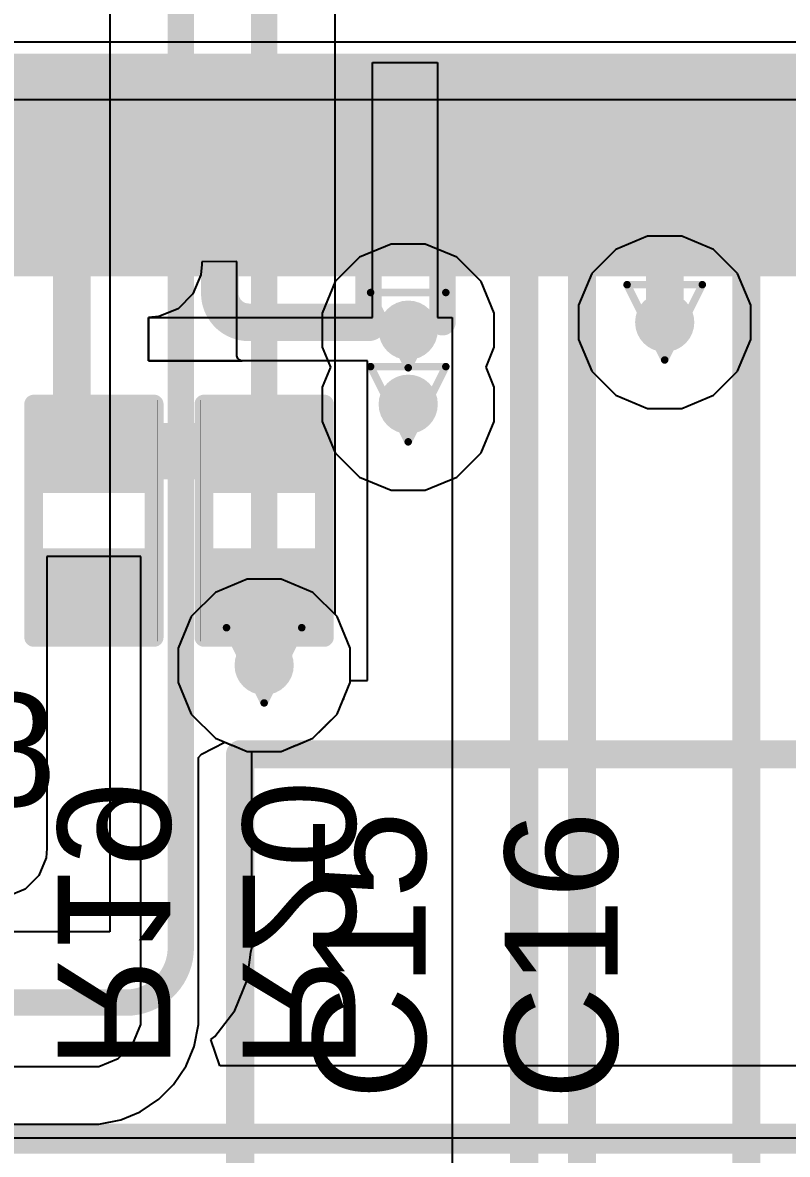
# Model space of a CAD drawing. Header units: inches. Extents: x -5 to 234, y -4 to 104.
# Drawn here: x 38.42 to 43.58, y 6.57 to 14.21 of the extents above; entities that cross this region are included whole.
import ezdxf

# ---------------------------------------------------------------- set-up
doc = ezdxf.new("R2010")
doc.units = ezdxf.units.IN
for name, color, linetype in [('Bottom Layer', 5, 'Continuous'), ('Bottom Overlay', 54, 'Continuous'), ('Bottom Paste', 16, 'Continuous'), ('Bottom Solder', 6, 'Continuous'), ('Drill Drawing', 1, 'Continuous'), ('GND', 16, 'Continuous'), ('POWER', 76, 'Continuous'), ('Top Layer', 1, 'Continuous'), ('Top Overlay', 2, 'Continuous'), ('Via Holes', 16, 'Continuous')]:
    doc.layers.add(name, color=color, linetype=linetype)
doc.styles.add('Arial', font='', dxfattribs={"height": 0.2})
doc.styles.get('Arial').set_extended_font_data('Arial')

# ---------------------------------------------------------------- blocks, each defined once
blk = doc.blocks.new('R___0402_B_47')
at = {"layer": 'Bottom Layer'}
for points in [[(-0.2413, 0.3175), (-0.2413, -0.3175), (-0.6985, -0.3175), (-0.6985, 0.3175)], [(0.6985, 0.3175), (0.6985, -0.3175), (0.2413, -0.3175), (0.2413, 0.3175)]]:
    blk.add_hatch(color=5, dxfattribs=at).paths.add_polyline_path(points)
at = {"layer": 'Bottom Paste'}
for points in [[(-0.2413, 0.3175), (-0.2413, -0.3175), (-0.6985, -0.3175), (-0.6985, 0.3175)], [(0.6985, 0.3175), (0.6985, -0.3175), (0.2413, -0.3175), (0.2413, 0.3175)]]:
    blk.add_hatch(color=16, dxfattribs=at).paths.add_polyline_path(points)
at = {"layer": 'Bottom Solder'}
for points in [[(-0.1863, 0.3725), (-0.1863, -0.3725), (-0.7535, -0.3725), (-0.7535, 0.3725)], [(0.7535, 0.3725), (0.7535, -0.3725), (0.1863, -0.3725), (0.1863, 0.3725)]]:
    blk.add_hatch(color=6, dxfattribs=at).paths.add_polyline_path(points)
at = {"layer": 'Bottom Overlay'}
for points in [[(-0.7874, 0.4064, 0.127, 0.127, 0), (0.7874, 0.4064, 0.127, 0.127, 0)], [(-0.7874, 0.4064, 0.127, 0.127, 0), (-0.7874, -0.4064, 0.127, 0.127, 0)], [(0.7874, 0.4064, 0.127, 0.127, 0), (0.7874, -0.4064, 0.127, 0.127, 0)], [(-0.8128, 0.4318, 0.00323, 0.00323, 0), (0.8128, 0.4318, 0.00323, 0.00323, 0)], [(-0.7874, -0.4064, 0.127, 0.127, 0), (0.7874, -0.4064, 0.127, 0.127, 0)]]:
    blk.add_lwpolyline(points, format="xyseb", dxfattribs=at)
for points in [[(-0.8191, 0.4064, 0.0635, 0.0635, 1), (-0.7556, 0.4064, 0.0635, 0.0635, 1)], [(-0.8191, 0.4064, 0.0635, 0.0635, 1), (-0.7556, 0.4064, 0.0635, 0.0635, 1)], [(0.7556, 0.4064, 0.0635, 0.0635, 1), (0.8191, 0.4064, 0.0635, 0.0635, 1)], [(0.7556, 0.4064, 0.0635, 0.0635, 1), (0.8191, 0.4064, 0.0635, 0.0635, 1)], [(-0.8136, 0.4318, 0.00161, 0.00161, 1), (-0.812, 0.4318, 0.00161, 0.00161, 1)], [(0.812, 0.4318, 0.00161, 0.00161, 1), (0.8136, 0.4318, 0.00161, 0.00161, 1)], [(-0.8191, -0.4064, 0.0635, 0.0635, 1), (-0.7556, -0.4064, 0.0635, 0.0635, 1)], [(-0.8191, -0.4064, 0.0635, 0.0635, 1), (-0.7556, -0.4064, 0.0635, 0.0635, 1)], [(0.7556, -0.4064, 0.0635, 0.0635, 1), (0.8191, -0.4064, 0.0635, 0.0635, 1)], [(0.7556, -0.4064, 0.0635, 0.0635, 1), (0.8191, -0.4064, 0.0635, 0.0635, 1)]]:
    blk.add_lwpolyline(points, format="xyseb", close=True, dxfattribs=at)
blk = doc.blocks.new('R___0402_B_48')
at = {"layer": 'Bottom Layer'}
for points in [[(-0.2413, 0.3175), (-0.2413, -0.3175), (-0.6985, -0.3175), (-0.6985, 0.3175)], [(0.6985, 0.3175), (0.6985, -0.3175), (0.2413, -0.3175), (0.2413, 0.3175)]]:
    blk.add_hatch(color=5, dxfattribs=at).paths.add_polyline_path(points)
at = {"layer": 'Bottom Paste'}
for points in [[(-0.2413, 0.3175), (-0.2413, -0.3175), (-0.6985, -0.3175), (-0.6985, 0.3175)], [(0.6985, 0.3175), (0.6985, -0.3175), (0.2413, -0.3175), (0.2413, 0.3175)]]:
    blk.add_hatch(color=16, dxfattribs=at).paths.add_polyline_path(points)
at = {"layer": 'Bottom Solder'}
for points in [[(-0.1863, 0.3725), (-0.1863, -0.3725), (-0.7535, -0.3725), (-0.7535, 0.3725)], [(0.7535, 0.3725), (0.7535, -0.3725), (0.1863, -0.3725), (0.1863, 0.3725)]]:
    blk.add_hatch(color=6, dxfattribs=at).paths.add_polyline_path(points)
at = {"layer": 'Bottom Overlay'}
for points in [[(0.7874, 0.4064, 0.127, 0.127, 0), (-0.7874, 0.4064, 0.127, 0.127, 0)], [(-0.7874, -0.4064, 0.127, 0.127, 0), (-0.7874, 0.4064, 0.127, 0.127, 0)], [(0.7874, -0.4064, 0.127, 0.127, 0), (0.7874, 0.4064, 0.127, 0.127, 0)], [(0.8128, 0.4318, 0.00323, 0.00323, 0), (-0.8128, 0.4318, 0.00323, 0.00323, 0)], [(0.7874, -0.4064, 0.127, 0.127, 0), (-0.7874, -0.4064, 0.127, 0.127, 0)]]:
    blk.add_lwpolyline(points, format="xyseb", dxfattribs=at)
for points in [[(-0.8191, 0.4064, 0.0635, 0.0635, 1), (-0.7556, 0.4064, 0.0635, 0.0635, 1)], [(-0.8191, 0.4064, 0.0635, 0.0635, 1), (-0.7556, 0.4064, 0.0635, 0.0635, 1)], [(0.7556, 0.4064, 0.0635, 0.0635, 1), (0.8191, 0.4064, 0.0635, 0.0635, 1)], [(0.7556, 0.4064, 0.0635, 0.0635, 1), (0.8191, 0.4064, 0.0635, 0.0635, 1)], [(-0.8136, 0.4318, 0.00161, 0.00161, 1), (-0.812, 0.4318, 0.00161, 0.00161, 1)], [(0.812, 0.4318, 0.00161, 0.00161, 1), (0.8136, 0.4318, 0.00161, 0.00161, 1)], [(-0.8191, -0.4064, 0.0635, 0.0635, 1), (-0.7556, -0.4064, 0.0635, 0.0635, 1)], [(-0.8191, -0.4064, 0.0635, 0.0635, 1), (-0.7556, -0.4064, 0.0635, 0.0635, 1)], [(0.7556, -0.4064, 0.0635, 0.0635, 1), (0.8191, -0.4064, 0.0635, 0.0635, 1)], [(0.7556, -0.4064, 0.0635, 0.0635, 1), (0.8191, -0.4064, 0.0635, 0.0635, 1)]]:
    blk.add_lwpolyline(points, format="xyseb", close=True, dxfattribs=at)
blk = doc.blocks.new('TF31_30S_0_5SH_800__B_97')
at = {"layer": 'Bottom Layer'}
for points in [[(-5.1, -2.275), (-5.4, -2.275), (-5.4, -0.975), (-5.1, -0.975)], [(-4.6, -2.275), (-4.9, -2.275), (-4.9, -0.975), (-4.6, -0.975)], [(-4.1, -2.275), (-4.4, -2.275), (-4.4, -0.975), (-4.1, -0.975)], [(-3.6, -2.275), (-3.9, -2.275), (-3.9, -0.975), (-3.6, -0.975)], [(-3.1, -2.275), (-3.4, -2.275), (-3.4, -0.975), (-3.1, -0.975)], [(-2.6, -2.275), (-2.9, -2.275), (-2.9, -0.975), (-2.6, -0.975)], [(-2.1, -2.275), (-2.4, -2.275), (-2.4, -0.975), (-2.1, -0.975)], [(-1.6, -2.275), (-1.9, -2.275), (-1.9, -0.975), (-1.6, -0.975)], [(-1.1, -2.275), (-1.4, -2.275), (-1.4, -0.975), (-1.1, -0.975)], [(-0.6, -2.275), (-0.9, -2.275), (-0.9, -0.975), (-0.6, -0.975)]]:
    blk.add_hatch(color=5, dxfattribs=at).paths.add_polyline_path(points)
at = {"layer": 'Bottom Paste'}
for points in [[(-5.1, -2.275), (-5.4, -2.275), (-5.4, -0.975), (-5.1, -0.975)], [(-4.6, -2.275), (-4.9, -2.275), (-4.9, -0.975), (-4.6, -0.975)], [(-4.1, -2.275), (-4.4, -2.275), (-4.4, -0.975), (-4.1, -0.975)], [(-3.6, -2.275), (-3.9, -2.275), (-3.9, -0.975), (-3.6, -0.975)], [(-3.1, -2.275), (-3.4, -2.275), (-3.4, -0.975), (-3.1, -0.975)], [(-2.6, -2.275), (-2.9, -2.275), (-2.9, -0.975), (-2.6, -0.975)], [(-2.1, -2.275), (-2.4, -2.275), (-2.4, -0.975), (-2.1, -0.975)], [(-1.6, -2.275), (-1.9, -2.275), (-1.9, -0.975), (-1.6, -0.975)], [(-1.1, -2.275), (-1.4, -2.275), (-1.4, -0.975), (-1.1, -0.975)], [(-0.6, -2.275), (-0.9, -2.275), (-0.9, -0.975), (-0.6, -0.975)]]:
    blk.add_hatch(color=16, dxfattribs=at).paths.add_polyline_path(points)
at = {"layer": 'Bottom Solder'}
for points in [[(-5.4984, -2.3766), (-6.0016, -2.3766), (-6.0016, -0.8734), (-5.4984, -0.8734)], [(-4.9984, -2.3766), (-5.5016, -2.3766), (-5.5016, -0.8734), (-4.9984, -0.8734)], [(-4.4984, -2.3766), (-5.0016, -2.3766), (-5.0016, -0.8734), (-4.4984, -0.8734)], [(-3.9984, -2.3766), (-4.5016, -2.3766), (-4.5016, -0.8734), (-3.9984, -0.8734)], [(-3.4984, -2.3766), (-4.0016, -2.3766), (-4.0016, -0.8734), (-3.4984, -0.8734)], [(-2.9984, -2.3766), (-3.5016, -2.3766), (-3.5016, -0.8734), (-2.9984, -0.8734)], [(-2.4984, -2.3766), (-3.0016, -2.3766), (-3.0016, -0.8734), (-2.4984, -0.8734)], [(-1.9984, -2.3766), (-2.5016, -2.3766), (-2.5016, -0.8734), (-1.9984, -0.8734)], [(-1.4984, -2.3766), (-2.0016, -2.3766), (-2.0016, -0.8734), (-1.4984, -0.8734)], [(-0.9984, -2.3766), (-1.5016, -2.3766), (-1.5016, -0.8734), (-0.9984, -0.8734)], [(-0.4984, -2.3766), (-1.0016, -2.3766), (-1.0016, -0.8734), (-0.4984, -0.8734)], [(0.0016, -2.3766), (-0.5016, -2.3766), (-0.5016, -0.8734), (0.0016, -0.8734)]]:
    blk.add_hatch(color=6, dxfattribs=at).paths.add_polyline_path(points)

msp = doc.modelspace()

# ---------------------------------------------------------------- hatches: boundary and pattern name
at = {"layer": 'Bottom Layer'}
h = msp.add_hatch(color=5, dxfattribs=at)
edge = h.paths.add_edge_path()
edge.add_arc((42.7538, 12.1874), 0.2, 0, 360)
h = msp.add_hatch(color=5, dxfattribs=at)
edge = h.paths.add_edge_path()
edge.add_arc((41.0219, 12.1345), 0.2, 0, 360)
h = msp.add_hatch(color=5, dxfattribs=at)
edge = h.paths.add_edge_path()
edge.add_arc((41.0219, 11.6345), 0.2, 0, 360)
h = msp.add_hatch(color=5, dxfattribs=at)
edge = h.paths.add_edge_path()
edge.add_arc((40.0492, 9.8719), 0.2, 0, 360)
at = {"layer": 'GND'}
h = msp.add_hatch(color=16, dxfattribs=at)
edge = h.paths.add_edge_path()
edge.add_arc((42.7538, 12.1874), 0.2, 0, 360)
h = msp.add_hatch(color=16, dxfattribs=at)
edge = h.paths.add_edge_path()
edge.add_arc((41.0219, 12.1345), 0.2, 0, 360)
h = msp.add_hatch(color=16, dxfattribs=at)
edge = h.paths.add_edge_path()
edge.add_arc((41.0219, 11.6345), 0.2, 0, 360)
h = msp.add_hatch(color=16, dxfattribs=at)
edge = h.paths.add_edge_path()
edge.add_arc((40.0492, 9.8719), 0.2, 0, 360)
at = {"layer": 'POWER'}
h = msp.add_hatch(color=76, dxfattribs=at)
edge = h.paths.add_edge_path()
edge.add_arc((42.7538, 12.1874), 0.2, 0, 360)
h = msp.add_hatch(color=76, dxfattribs=at)
edge = h.paths.add_edge_path()
edge.add_arc((41.0219, 12.1345), 0.2, 0, 360)
h = msp.add_hatch(color=76, dxfattribs=at)
edge = h.paths.add_edge_path()
edge.add_arc((41.0219, 11.6345), 0.2, 0, 360)
h = msp.add_hatch(color=76, dxfattribs=at)
edge = h.paths.add_edge_path()
edge.add_arc((40.0492, 9.8719), 0.2, 0, 360)
at = {"layer": 'Top Layer'}
h = msp.add_hatch(color=1, dxfattribs=at)
edge = h.paths.add_edge_path()
edge.add_arc((42.7538, 12.1874), 0.2, 0, 360)
h = msp.add_hatch(color=1, dxfattribs=at)
edge = h.paths.add_edge_path()
edge.add_arc((41.0219, 12.1345), 0.2, 0, 360)
h = msp.add_hatch(color=1, dxfattribs=at)
edge = h.paths.add_edge_path()
edge.add_arc((41.0219, 11.6345), 0.2, 0, 360)
h = msp.add_hatch(color=1, dxfattribs=at)
edge = h.paths.add_edge_path()
edge.add_arc((40.0492, 9.8719), 0.2, 0, 360)
at = {"layer": 'Via Holes'}
h = msp.add_hatch(color=7, dxfattribs=at)
edge = h.paths.add_edge_path()
edge.add_arc((41.0219, 12.1345), 0.1, 0, 360)
h = msp.add_hatch(color=7, dxfattribs=at)
edge = h.paths.add_edge_path()
edge.add_arc((42.7538, 12.1874), 0.1, 0, 360)
h = msp.add_hatch(color=7, dxfattribs=at)
edge = h.paths.add_edge_path()
edge.add_arc((41.0219, 11.6345), 0.1, 0, 360)
h = msp.add_hatch(color=7, dxfattribs=at)
edge = h.paths.add_edge_path()
edge.add_arc((40.0492, 9.8719), 0.1, 0, 360)

# ---------------------------------------------------------------- linework, layer by layer
at = {"layer": 'Bottom Layer'}
for p, q in [((40.781, 12.219), (40.781, 13.9407)), ((40.781, 13.9407), (41.219, 13.9407)), ((41.219, 13.9407), (41.219, 12.219)), ((39.6279, 12.5789), (39.621, 12.5087)), ((39.8659, 12.5982), (39.6279, 12.5954)), ((39.6279, 12.5954), (39.6279, 12.5789)), ((39.8659, 11.9616), (39.8659, 12.5982)), ((39.621, 12.5087), (39.5672, 12.3789)), ((39.5672, 12.3789), (39.4679, 12.2796)), ((39.3382, 12.2259), (39.2679, 12.219)), ((39.4679, 12.2796), (39.3382, 12.2259)), ((39.2679, 12.219), (39.2679, 12.219)), ((39.2679, 12.219), (39.2679, 11.9275)), ((39.2679, 11.9275), (39.2679, 12.219)), ((39.2679, 12.219), (40.781, 12.219)), ((41.219, 12.219), (41.3191, 12.219)), ((41.3191, 12.219), (41.3191, 5.0899)), ((39.2679, 11.9275), (39.9, 11.9275)), ((40.7477, 11.9275), (39.2679, 11.9275)), ((39.8665, 11.955), (39.8659, 11.9616)), ((39.8659, 11.9616), (39.8659, 11.9616)), ((39.8716, 11.9427), (39.8665, 11.955)), ((39.881, 11.9333), (39.8716, 11.9427)), ((39.8933, 11.9282), (39.881, 11.9333)), ((39.9, 11.9275), (39.8933, 11.9282)), ((40.7477, 10.7083), (40.7477, 11.9275)), ((40.7477, 9.7685), (40.7477, 10.7083)), ((39.2175, 10.6067), (38.5826, 10.6067)), ((38.5826, 10.6067), (38.5826, 8.636)), ((39.2175, 7.4476), (39.2175, 10.6067)), ((40.5892, 9.6575), (40.6302, 9.7564)), ((40.6302, 9.7564), (40.6302, 9.7685)), ((40.6302, 9.7685), (40.7477, 9.7685)), ((40.5417, 9.5428), (40.5827, 9.6417)), ((40.5827, 9.6417), (40.5875, 9.6489)), ((40.5875, 9.6489), (40.5892, 9.6575)), ((40.466, 9.4671), (40.5417, 9.5428)), ((40.3783, 9.3794), (40.454, 9.4551)), ((40.454, 9.4551), (40.4612, 9.4599)), ((40.4612, 9.4599), (40.466, 9.4671)), ((39.6256, 9.2714), (39.7837, 9.353)), ((39.7837, 9.353), (39.819, 9.3384)), ((39.819, 9.3384), (39.8262, 9.3336)), ((39.8262, 9.3336), (39.8347, 9.3319)), ((39.8347, 9.3319), (39.9336, 9.2909)), ((40.1647, 9.2909), (40.2636, 9.3319)), ((40.2636, 9.3319), (40.2722, 9.3336)), ((40.2722, 9.3336), (40.2794, 9.3384)), ((40.2794, 9.3384), (40.3783, 9.3794)), ((39.6059, 9.2488), (39.6256, 9.2714)), ((39.6059, 7.4476), (39.6059, 9.2488)), ((39.9336, 9.2909), (40.0406, 9.2909)), ((40.0406, 9.2909), (40.0492, 9.2892)), ((40.0492, 9.2892), (40.0577, 9.2909)), ((40.0577, 9.2909), (40.1647, 9.2909)), ((38.5826, 8.636), (38.5763, 8.5716)), ((38.5763, 8.5716), (38.527, 8.4525)), ((38.527, 8.4525), (38.4358, 8.3614)), ((38.4358, 8.3614), (38.3168, 8.3121)), ((39.1634, 7.3169), (39.2175, 7.4476)), ((39.5764, 7.2989), (39.6059, 7.4476)), ((39.0634, 7.2169), (39.1634, 7.3169)), ((39.5223, 7.1683), (39.5764, 7.2989)), ((38.9327, 7.1628), (39.0634, 7.2169)), ((34.0934, 7.1628), (38.9327, 7.1628)), ((39.438, 7.0422), (39.5223, 7.1683)), ((39.338, 6.9422), (39.438, 7.0422)), ((39.212, 6.858), (39.338, 6.9422)), ((38.9327, 6.7743), (39.0814, 6.8039)), ((39.0814, 6.8039), (39.212, 6.858)), ((34.0934, 6.7743), (38.9327, 6.7743))]:
    msp.add_line(p, q, dxfattribs=at)
for points in [[(38.75, 11.4679, 0.254, 0.254, 0), (38.75, 13.25, 0.254, 0.254, 0)], [(39.75, 12.3831, 0.254, 0.254, 0), (39.75, 13.25, 0.254, 0.254, 0)], [(42.7538, 12.1874, 0.254, 0.254, 0), (42.7538, 13.25, 0.254, 0.254, 0)], [(40.7538, 12.1874, 0.1778, 0.1778, 0), (40.7538, 13.25, 0.1778, 0.1778, 0)], [(41.2538, 12.1874, 0.1778, 0.1778, 0), (41.2538, 13.25, 0.1778, 0.1778, 0)], [(41.75, 13.25, 0.1905, 0.1905, -0.414214), (41.8047, 13.1952, 0.1905, 0.1905, 0)], [(42.1952, 13.1952, 0.1905, 0.1905, -0.414214), (42.25, 13.25, 0.1905, 0.1905, 0)], [(43.25, 13.25, 0.1905, 0.1905, -0.414214), (43.3047, 13.1952, 0.1905, 0.1905, 0)], [(41.8047, 5.0899, 0.1905, 0.1905, 0), (41.8047, 13.1952, 0.1905, 0.1905, 0)], [(42.1952, 5.0899, 0.1905, 0.1905, 0), (42.1952, 13.1952, 0.1905, 0.1905, 0)], [(43.3047, 5.2848, 0.1905, 0.1905, 0), (43.3047, 13.1952, 0.1905, 0.1905, 0)], [(39.9457, 12.1874, 0.254, 0.254, -0.414214), (39.75, 12.3831, 0.254, 0.254, 0)], [(39.9457, 12.1874, 0.254, 0.254, 0), (40.7538, 12.1874, 0.254, 0.254, 0)], [(38.9, 11.3179, 0.254, 0.254, -0.414214), (38.75, 11.4679, 0.254, 0.254, 0)], [(38.9, 11.3179, 0.381, 0.381, 0), (40.0492, 11.3179, 0.381, 0.381, 0)], [(40.0492, 9.8719, 0.381, 0.381, 0), (40.0492, 10.3781, 0.381, 0.381, 0)]]:
    msp.add_lwpolyline(points, format="xyseb", dxfattribs=at)
for points in [[(38.6865, 13.25, 0.127, 0.127, 1), (38.8135, 13.25, 0.127, 0.127, 1)], [(39.6865, 13.25, 0.127, 0.127, 1), (39.8135, 13.25, 0.127, 0.127, 1)], [(42.6903, 13.25, 0.127, 0.127, 1), (42.8173, 13.25, 0.127, 0.127, 1)], [(40.7094, 13.25, 0.0889, 0.0889, 1), (40.7983, 13.25, 0.0889, 0.0889, 1)], [(41.2094, 13.25, 0.0889, 0.0889, 1), (41.2983, 13.25, 0.0889, 0.0889, 1)], [(41.7023, 13.25, 0.0952, 0.0952, 1), (41.7976, 13.25, 0.0952, 0.0952, 1)], [(42.2024, 13.25, 0.0952, 0.0952, 1), (42.2976, 13.25, 0.0952, 0.0952, 1)], [(43.2023, 13.25, 0.0952, 0.0952, 1), (43.2976, 13.25, 0.0952, 0.0952, 1)], [(41.7571, 13.1952, 0.0952, 0.0952, 1), (41.8524, 13.1952, 0.0952, 0.0952, 1)], [(41.7571, 13.1952, 0.0952, 0.0952, 1), (41.8524, 13.1952, 0.0952, 0.0952, 1)], [(42.1476, 13.1952, 0.0952, 0.0952, 1), (42.2429, 13.1952, 0.0952, 0.0952, 1)], [(42.1476, 13.1952, 0.0952, 0.0952, 1), (42.2429, 13.1952, 0.0952, 0.0952, 1)], [(43.2571, 13.1952, 0.0952, 0.0952, 1), (43.3524, 13.1952, 0.0952, 0.0952, 1)], [(43.2571, 13.1952, 0.0952, 0.0952, 1), (43.3524, 13.1952, 0.0952, 0.0952, 1)], [(39.6865, 12.3831, 0.127, 0.127, 1), (39.8135, 12.3831, 0.127, 0.127, 1)], [(39.6865, 12.3831, 0.127, 0.127, 1), (39.8135, 12.3831, 0.127, 0.127, 1)], [(39.8822, 12.1874, 0.127, 0.127, 1), (40.0092, 12.1874, 0.127, 0.127, 1)], [(39.8822, 12.1874, 0.127, 0.127, 1), (40.0092, 12.1874, 0.127, 0.127, 1)], [(40.6903, 12.1874, 0.127, 0.127, 1), (40.8173, 12.1874, 0.127, 0.127, 1)], [(42.6903, 12.1874, 0.127, 0.127, 1), (42.8173, 12.1874, 0.127, 0.127, 1)], [(40.7094, 12.1874, 0.0889, 0.0889, 1), (40.7983, 12.1874, 0.0889, 0.0889, 1)], [(41.2094, 12.1874, 0.0889, 0.0889, 1), (41.2983, 12.1874, 0.0889, 0.0889, 1)], [(38.6865, 11.4679, 0.127, 0.127, 1), (38.8135, 11.4679, 0.127, 0.127, 1)], [(38.6865, 11.4679, 0.127, 0.127, 1), (38.8135, 11.4679, 0.127, 0.127, 1)], [(38.8047, 11.3179, 0.1905, 0.1905, 1), (38.9952, 11.3179, 0.1905, 0.1905, 1)], [(39.9539, 11.3179, 0.1905, 0.1905, 1), (40.1444, 11.3179, 0.1905, 0.1905, 1)], [(38.8365, 11.3179, 0.127, 0.127, 1), (38.9635, 11.3179, 0.127, 0.127, 1)], [(39.9539, 10.3781, 0.1905, 0.1905, 1), (40.1444, 10.3781, 0.1905, 0.1905, 1)], [(39.9539, 9.8719, 0.1905, 0.1905, 1), (40.1444, 9.8719, 0.1905, 0.1905, 1)]]:
    msp.add_lwpolyline(points, format="xyseb", close=True, dxfattribs=at)
at = {"layer": 'Drill Drawing'}
for points in [[(42.4998, 12.4414, 0.0508, 0.0508, 0), (43.0078, 12.4414, 0.0508, 0.0508, 0)], [(42.4998, 12.4414, 0.0508, 0.0508, 0), (42.7538, 11.9334, 0.0508, 0.0508, 0)], [(42.7538, 11.9334, 0.0508, 0.0508, 0), (43.0078, 12.4414, 0.0508, 0.0508, 0)], [(40.7679, 12.3885, 0.0508, 0.0508, 0), (41.2759, 12.3885, 0.0508, 0.0508, 0)], [(40.7679, 12.3885, 0.0508, 0.0508, 0), (41.0219, 11.8805, 0.0508, 0.0508, 0)], [(41.0219, 11.8805, 0.0508, 0.0508, 0), (41.2759, 12.3885, 0.0508, 0.0508, 0)], [(40.7679, 11.8885, 0.0508, 0.0508, 0), (41.2759, 11.8885, 0.0508, 0.0508, 0)], [(40.7679, 11.8885, 0.0508, 0.0508, 0), (41.0219, 11.3805, 0.0508, 0.0508, 0)], [(41.0219, 11.3805, 0.0508, 0.0508, 0), (41.2759, 11.8885, 0.0508, 0.0508, 0)], [(39.7952, 10.1259, 0.0508, 0.0508, 0), (40.3032, 10.1259, 0.0508, 0.0508, 0)], [(39.7952, 10.1259, 0.0508, 0.0508, 0), (40.0492, 9.6179, 0.0508, 0.0508, 0)], [(40.0492, 9.6179, 0.0508, 0.0508, 0), (40.3032, 10.1259, 0.0508, 0.0508, 0)]]:
    msp.add_lwpolyline(points, format="xyseb", dxfattribs=at)
for points in [[(42.4871, 12.4414, 0.0254, 0.0254, 1), (42.5125, 12.4414, 0.0254, 0.0254, 1)], [(42.4871, 12.4414, 0.0254, 0.0254, 1), (42.5125, 12.4414, 0.0254, 0.0254, 1)], [(42.9951, 12.4414, 0.0254, 0.0254, 1), (43.0205, 12.4414, 0.0254, 0.0254, 1)], [(42.9951, 12.4414, 0.0254, 0.0254, 1), (43.0205, 12.4414, 0.0254, 0.0254, 1)], [(40.7552, 12.3885, 0.0254, 0.0254, 1), (40.7806, 12.3885, 0.0254, 0.0254, 1)], [(40.7552, 12.3885, 0.0254, 0.0254, 1), (40.7806, 12.3885, 0.0254, 0.0254, 1)], [(41.2632, 12.3885, 0.0254, 0.0254, 1), (41.2886, 12.3885, 0.0254, 0.0254, 1)], [(41.2632, 12.3885, 0.0254, 0.0254, 1), (41.2886, 12.3885, 0.0254, 0.0254, 1)], [(42.7411, 11.9334, 0.0254, 0.0254, 1), (42.7665, 11.9334, 0.0254, 0.0254, 1)], [(42.7411, 11.9334, 0.0254, 0.0254, 1), (42.7665, 11.9334, 0.0254, 0.0254, 1)], [(40.7552, 11.8885, 0.0254, 0.0254, 1), (40.7806, 11.8885, 0.0254, 0.0254, 1)], [(40.7552, 11.8885, 0.0254, 0.0254, 1), (40.7806, 11.8885, 0.0254, 0.0254, 1)], [(41.0092, 11.8805, 0.0254, 0.0254, 1), (41.0346, 11.8805, 0.0254, 0.0254, 1)], [(41.0092, 11.8805, 0.0254, 0.0254, 1), (41.0346, 11.8805, 0.0254, 0.0254, 1)], [(41.2632, 11.8885, 0.0254, 0.0254, 1), (41.2886, 11.8885, 0.0254, 0.0254, 1)], [(41.2632, 11.8885, 0.0254, 0.0254, 1), (41.2886, 11.8885, 0.0254, 0.0254, 1)], [(41.0092, 11.3805, 0.0254, 0.0254, 1), (41.0346, 11.3805, 0.0254, 0.0254, 1)], [(41.0092, 11.3805, 0.0254, 0.0254, 1), (41.0346, 11.3805, 0.0254, 0.0254, 1)], [(39.7825, 10.1259, 0.0254, 0.0254, 1), (39.8079, 10.1259, 0.0254, 0.0254, 1)], [(39.7825, 10.1259, 0.0254, 0.0254, 1), (39.8079, 10.1259, 0.0254, 0.0254, 1)], [(40.2905, 10.1259, 0.0254, 0.0254, 1), (40.3159, 10.1259, 0.0254, 0.0254, 1)], [(40.2905, 10.1259, 0.0254, 0.0254, 1), (40.3159, 10.1259, 0.0254, 0.0254, 1)], [(40.0365, 9.6179, 0.0254, 0.0254, 1), (40.0619, 9.6179, 0.0254, 0.0254, 1)], [(40.0365, 9.6179, 0.0254, 0.0254, 1), (40.0619, 9.6179, 0.0254, 0.0254, 1)]]:
    msp.add_lwpolyline(points, format="xyseb", close=True, dxfattribs=at)
at = {"layer": 'GND'}
for p, q in [((39.9336, 10.4529), (39.7201, 10.3645)), ((40.1647, 10.4529), (39.9336, 10.4529)), ((40.3783, 10.3645), (40.1647, 10.4529)), ((39.7201, 10.3645), (39.5566, 10.201)), ((40.5417, 10.201), (40.3783, 10.3645)), ((39.5566, 10.201), (39.4682, 9.9875)), ((40.6302, 9.9875), (40.5417, 10.201)), ((39.4682, 9.9875), (39.4682, 9.7564)), ((40.6302, 9.7564), (40.6302, 9.9875)), ((39.4682, 9.7564), (39.5566, 9.5428)), ((40.5417, 9.5428), (40.6302, 9.7564)), ((39.5566, 9.5428), (39.7201, 9.3794)), ((40.3783, 9.3794), (40.5417, 9.5428)), ((39.7201, 9.3794), (39.9336, 9.2909)), ((40.1647, 9.2909), (40.3783, 9.3794)), ((39.9336, 9.2909), (40.1647, 9.2909))]:
    msp.add_line(p, q, dxfattribs=at)
at = {"layer": 'POWER'}
for p, q in [((51.7995, 14.0791), (37.2286, 14.0791)), ((37.2286, 13.6906), (51.7995, 13.6906)), ((42.6383, 12.7684), (42.4247, 12.68)), ((42.8694, 12.7684), (42.6383, 12.7684)), ((43.0829, 12.68), (42.8694, 12.7684)), ((40.9064, 12.7155), (40.6928, 12.627)), ((41.1375, 12.7155), (40.9064, 12.7155)), ((41.3511, 12.627), (41.1375, 12.7155)), ((40.6928, 12.627), (40.5294, 12.4636)), ((41.5145, 12.4636), (41.3511, 12.627)), ((42.4247, 12.68), (42.2613, 12.5165)), ((43.2464, 12.5165), (43.0829, 12.68)), ((40.5294, 12.4636), (40.4409, 12.25)), ((41.6029, 12.25), (41.5145, 12.4636)), ((42.2613, 12.5165), (42.1728, 12.303)), ((43.3348, 12.303), (43.2464, 12.5165)), ((42.1728, 12.303), (42.1728, 12.0719)), ((43.3348, 12.0719), (43.3348, 12.303)), ((40.4409, 12.25), (40.4409, 12.0189)), ((41.6029, 12.0189), (41.6029, 12.25)), ((42.1728, 12.0719), (42.2613, 11.8583)), ((43.2464, 11.8583), (43.3348, 12.0719)), ((40.4409, 12.0189), (40.4966, 11.8845)), ((41.5473, 11.8845), (41.6029, 12.0189)), ((40.4966, 11.8845), (40.4409, 11.75)), ((41.6029, 11.75), (41.5473, 11.8845)), ((42.2613, 11.8583), (42.4247, 11.6949)), ((43.0829, 11.6949), (43.2464, 11.8583)), ((40.4409, 11.75), (40.4409, 11.5189)), ((41.6029, 11.5189), (41.6029, 11.75)), ((42.4247, 11.6949), (42.6383, 11.6064)), ((42.8694, 11.6064), (43.0829, 11.6949)), ((42.6383, 11.6064), (42.8694, 11.6064)), ((40.4409, 11.5189), (40.5294, 11.3053)), ((41.5145, 11.3053), (41.6029, 11.5189)), ((40.5294, 11.3053), (40.6928, 11.1419)), ((41.3511, 11.1419), (41.5145, 11.3053)), ((40.6928, 11.1419), (40.9064, 11.0535)), ((41.1375, 11.0535), (41.3511, 11.1419)), ((40.9064, 11.0535), (41.1375, 11.0535)), ((39.9336, 10.4529), (39.7201, 10.3645)), ((40.1647, 10.4529), (39.9336, 10.4529)), ((40.3783, 10.3645), (40.1647, 10.4529)), ((39.7201, 10.3645), (39.5566, 10.201)), ((40.5417, 10.201), (40.3783, 10.3645)), ((39.5566, 10.201), (39.4682, 9.9875)), ((40.6302, 9.9875), (40.5417, 10.201)), ((39.4682, 9.9875), (39.4682, 9.7564)), ((40.6302, 9.7564), (40.6302, 9.9875)), ((39.4682, 9.7564), (39.5566, 9.5428)), ((40.5417, 9.5428), (40.6302, 9.7564)), ((39.5566, 9.5428), (39.7201, 9.3794)), ((40.3783, 9.3794), (40.5417, 9.5428)), ((39.7201, 9.3794), (39.9336, 9.2909)), ((40.1647, 9.2909), (40.3783, 9.3794)), ((39.9336, 9.2909), (40.1647, 9.2909)), ((51.6689, 6.6802), (37.3064, 6.6802))]:
    msp.add_line(p, q, dxfattribs=at)
at = {"layer": 'Top Layer'}
for p, q in [((39.0075, 14.9156), (39.0075, 8.0737)), ((40.5283, 10.2145), (40.5283, 14.491)), ((40.5417, 10.201), (40.5283, 10.2145)), ((40.6302, 9.9875), (40.5417, 10.201)), ((40.6302, 9.7564), (40.6302, 9.9875)), ((40.5417, 9.5428), (40.6302, 9.7564)), ((40.3783, 9.3794), (40.5417, 9.5428)), ((40.1647, 9.2909), (40.3783, 9.3794)), ((39.9658, 7.9652), (39.9658, 9.2909)), ((39.9658, 9.2909), (40.1647, 9.2909)), ((39.0075, 8.0737), (36.0743, 8.0737)), ((39.96, 7.9362), (39.9658, 7.9652)), ((39.9349, 7.7458), (39.96, 7.9362)), ((39.8502, 7.5413), (39.9349, 7.7458)), ((39.7155, 7.3658), (39.8502, 7.5413)), ((39.6893, 7.3457), (39.7155, 7.3658)), ((39.7496, 7.1679), (39.6893, 7.3457)), ((45.8278, 7.1679), (39.7496, 7.1679))]:
    msp.add_line(p, q, dxfattribs=at)
for points in [[(39.4866, 7.9652, 0.1778, 0.1778, 0), (39.4866, 14.9156, 0.1778, 0.1778, 0)], [(40.0492, 9.8719, 0.1778, 0.1778, 0), (40.0492, 14.5631, 0.1778, 0.1778, 0)], [(39.4866, 7.9652, 0.1778, 0.1778, -0.414214), (39.116, 7.5946, 0.1778, 0.1778, 0)], [(31.369, 7.5946, 0.1778, 0.1778, 0), (39.116, 7.5946, 0.1778, 0.1778, 0)], [(34.0878, 6.6758, 0.2032, 0.2032, 0), (45.8278, 6.6758, 0.2032, 0.2032, 0)]]:
    msp.add_lwpolyline(points, format="xyseb", dxfattribs=at)
for points in [[(40.0047, 9.8719, 0.0889, 0.0889, 1), (40.0936, 9.8719, 0.0889, 0.0889, 1)], [(39.4422, 7.9652, 0.0889, 0.0889, 1), (39.5311, 7.9652, 0.0889, 0.0889, 1)], [(39.4422, 7.9652, 0.0889, 0.0889, 1), (39.5311, 7.9652, 0.0889, 0.0889, 1)], [(39.0715, 7.5946, 0.0889, 0.0889, 1), (39.1604, 7.5946, 0.0889, 0.0889, 1)], [(39.0715, 7.5946, 0.0889, 0.0889, 1), (39.1604, 7.5946, 0.0889, 0.0889, 1)]]:
    msp.add_lwpolyline(points, format="xyseb", close=True, dxfattribs=at)
at = {"layer": 'Top Overlay'}
for points in [[(39.8869, 9.271, 0.1905, 0.1905, 0), (46.7868, 9.271, 0.1905, 0.1905, 0)], [(39.8869, 4.1402, 0.1905, 0.1905, 0), (39.8869, 9.271, 0.1905, 0.1905, 0)]]:
    msp.add_lwpolyline(points, format="xyseb", dxfattribs=at)
msp.add_lwpolyline([(39.8393, 9.271, 0.0952, 0.0952, 1), (39.9345, 9.271, 0.0952, 0.0952, 1)], format="xyseb", close=True, dxfattribs=at)
msp.add_lwpolyline([(39.8393, 9.271, 0.0952, 0.0952, 1), (39.9345, 9.271, 0.0952, 0.0952, 1)], format="xyseb", close=True, dxfattribs=at)

# ---------------------------------------------------------------- block references
msp.add_blockref('TF31_30S_0_5SH_800__B_97', (44, 14.875))
for name, p, rotation in [('R___0402_B_48', (38.9, 10.848), 270), ('R___0402_B_47', (40.0492, 10.848), 90)]:
    msp.add_blockref(name, p, dxfattribs=dict(rotation=rotation))

# ---------------------------------------------------------------- texts
at = {"layer": 'Bottom Overlay', "style": 'Arial', "text_generation_flag": 2}
for s, p in [('R19', (38.6549, 7.1438)), ('R20', (39.9043, 7.1438))]:
    msp.add_text(s, height=0.762, rotation=270, dxfattribs=at).set_placement(p)
at = {"layer": 'Top Overlay', "style": 'Arial'}
msp.add_text('R18', height=0.762, dxfattribs=at).set_placement((36.6948, 8.9217))
for s, p in [('C15', (41.1401, 6.9361)), ('C16', (42.4355, 6.9361))]:
    msp.add_text(s, height=0.762, rotation=90, dxfattribs=at).set_placement(p)

doc.saveas('drawing.dxf')
